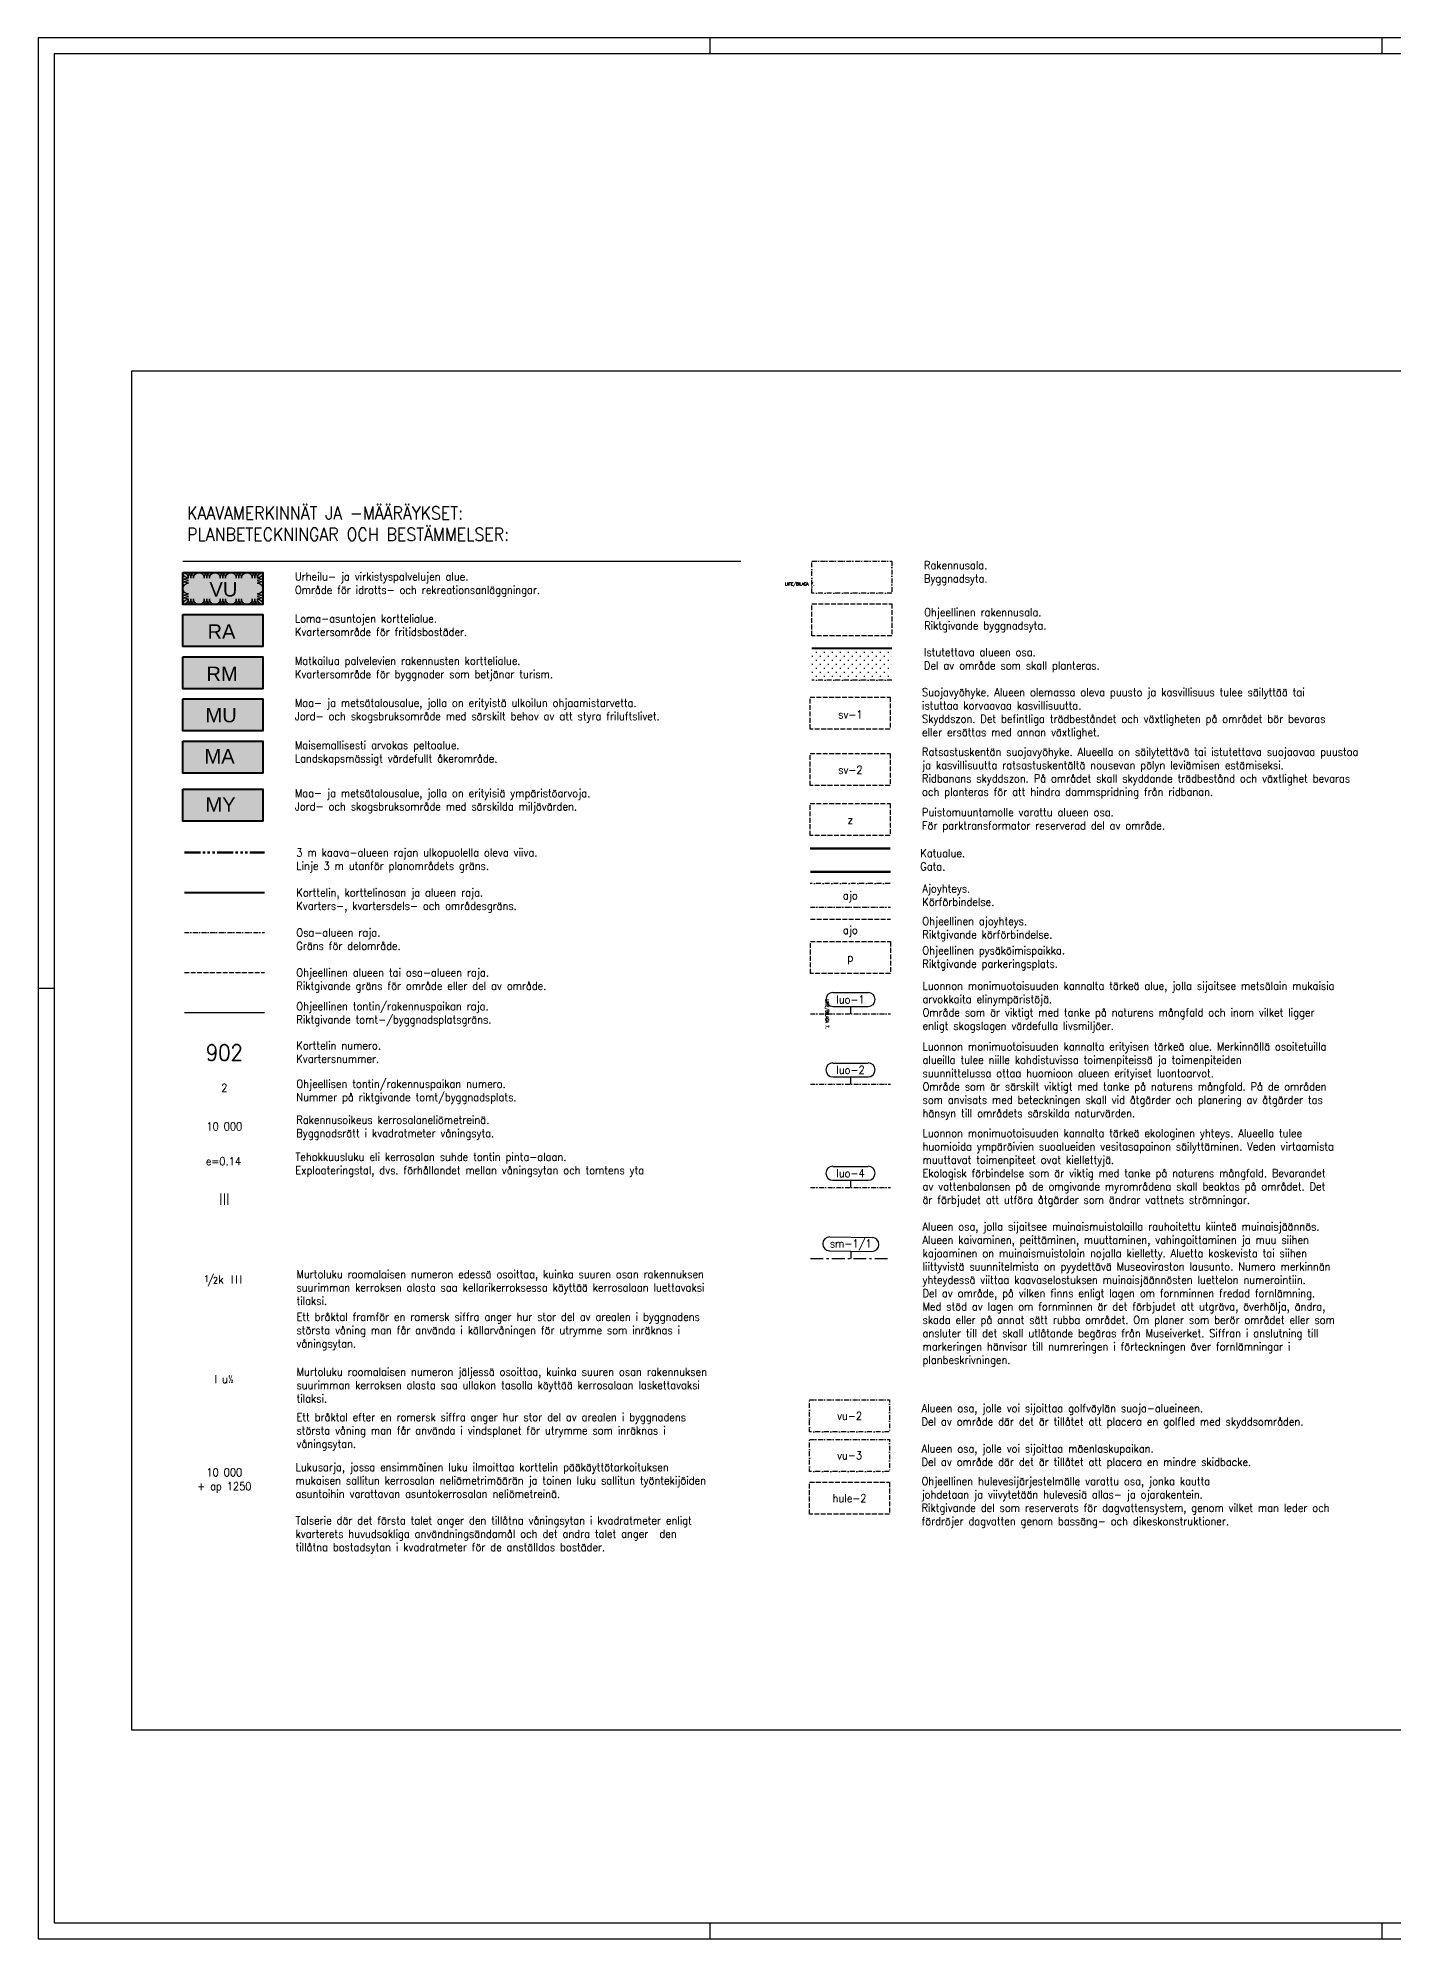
# Paper-space layout 'Merkinnät_A3' of a CAD drawing. Header units: metres. Extents: x -288 to 65229, y -1070 to 485.
# Drawn here: x -288 to 560, y -703 to 485 of the extents above; entities that cross this region are included whole.
import ezdxf
from ezdxf.enums import TextEntityAlignment as Align

# ---------------------------------------------------------------- set-up
doc = ezdxf.new("R2010")
doc.units = ezdxf.units.M
doc.header["$MEASUREMENT"] = 0
for name, pattern in [('AK_KAAVA-ALUE_3M', [20.5, 10, -1.5, 1.5, -1.5, 1.5, -1.5, 1.5, -1.5]), ('AK_OSA-ALUEENRAJA', [13.4, 8, -2, 1.4, -2]), ('AK_RAKENNUSALA', [5.4, 3, -1, 0.4, -1]), ('AK_RAKENNUSALA_OHJEELLINEN', [4, 3, -1])]:
    doc.linetypes.add(name, pattern=pattern)
for name, color, linetype, true_color in [('036_VU', 7, 'Continuous', 0x58a618), ('040_RA', 7, 'Continuous', 0xfcd450), ('041_RM', 7, 'Continuous', 0xfcd450), ('078_MA', 7, 'Continuous', 0xf5ec5a), ('079_MU', 7, 'Continuous', 0xa9dc92), ('080_MY', 7, 'Continuous', 0xa9dc92)]:
    doc.layers.add(name, color=color, linetype=linetype, true_color=true_color)
for name, color, linetype, lineweight in [('084_Kort_raja', 7, 'Continuous', 50), ('AK_KAAVA-ALUE_3M', 1, 'AK_KAAVA-ALUE_3M', 50), ('AK_KORTTELINRAJA', 250, 'Continuous', 40)]:
    doc.layers.add(name, color=color, linetype=linetype, lineweight=lineweight)
for name, color, linetype in [('AK_ISTUTETTAVA-ALUE', 7, 'Continuous'), ('AK_KAAVAMERKINTA', 250, 'Continuous'), ('AK_KERROSLUKU', 250, 'Continuous'), ('AK_KORTTELINNUMERO', 250, 'Continuous'), ('AK_MERKINTOJEN_SELITYS', 250, 'Continuous'), ('AK_OSA-ALUEEN_RAJA', 250, 'AK_RAKENNUSALA'), ('AK_OSA-ALUEENRAJA', 250, 'AK_OSA-ALUEENRAJA'), ('AK_PUISTO', 250, 'Continuous'), ('AK_RAKENNUSALA', 250, 'AK_RAKENNUSALA'), ('AK_RAKENNUSALA_OHJEELLINEN', 250, 'AK_RAKENNUSALA_OHJEELLINEN'), ('AK_TEHOKKUUS', 250, 'Continuous'), ('AK_TONTINNUMERO', 250, 'Continuous'), ('AK_TONTINRAJA', 250, 'Continuous'), ('ALUEPLIN_MA', 7, 'Continuous'), ('ALUEPLIN_MU', 7, 'Continuous'), ('ALUEPLIN_MY', 7, 'Continuous'), ('ALUEPLIN_RA', 7, 'Continuous'), ('ALUEPLIN_RM', 7, 'Continuous'), ('ALUEPLIN_VU', 7, 'Continuous'), ('raami', 7, 'Continuous'), ('täyttöMA', 7, 'Continuous'), ('täyttöMU', 7, 'Continuous'), ('täyttöR', 7, 'Continuous'), ('täyttöV', 7, 'Continuous')]:
    doc.layers.add(name, color=color, linetype=linetype)
doc.styles.add('a2000', font='arial.ttf')
doc.styles.add('ROMANS', font='ROMANS.shx', dxfattribs={"width": 0.9})

# ---------------------------------------------------------------- blocks, each defined once
blk = doc.blocks.new('kort_num')
at = {"layer": 'AK_KORTTELINNUMERO', "style": 'ROMANS', "width": 0.9}
blk.add_attdef('NUME', text='', height=10, dxfattribs=at).set_placement((-45.1, -9.3), align=Align.CENTER)
at = {"layer": 'AK_MERKINTOJEN_SELITYS', "insert": (0, 0), "char_height": 5, "attachment_point": 1, "style": 'ROMANS'}
blk.add_mtext('Korttelin numero.\\PKvartersnummer.', dxfattribs=at)
blk = doc.blocks.new('kerrosluku')
at = {"layer": 'AK_KERROSLUKU', "style": 'ROMANS', "width": 0.9}
blk.add_attdef('KERROSKORK', text='', height=7, dxfattribs=at).set_placement((2648491.6, 6686012.9), align=Align.CENTER)
blk = doc.blocks.new('rakoik')
at = {"layer": 'AK_MERKINTOJEN_SELITYS', "insert": (0, 0), "char_height": 5, "attachment_point": 1, "style": 'ROMANS'}
blk.add_mtext('Rakennusoikeus kerrosalaneliömetreinä.\\PByggnadsrätt i kvadratmeter våningsyta.', dxfattribs=at)
at = {"layer": 'AK_TEHOKKUUS', "style": 'ROMANS', "width": 0.9}
blk.add_attdef('KERROSALA', text='', height=5, dxfattribs=at).set_placement((-45.1, -8.4), align=Align.CENTER)
blk = doc.blocks.new('SFAKM_101')
at = {"layer": 'AK_KERROSLUKU', "style": 'ROMANS', "width": 0.9}
blk.add_attdef('MURTOLUKU+KORK', text='', height=2.5, dxfattribs=at).set_placement((17.46, -2.76), align=Align.CENTER)
at = {"layer": 'AK_MERKINTOJEN_SELITYS', "insert": (40.14, 9.17), "char_height": 2.5, "width": 140, "attachment_point": 1, "style": 'ROMANS'}
blk.add_mtext('Murtoluku roomalaisen numeron edessä osoittaa, kuinka suuren osan rakennuksen suurimman kerroksen alasta saa kellarikerroksessa käyttää kerrosalaan luettavaksi tilaksi.\\P{\\H0.2x;\\P}Ett bråktal framför en romersk siffra anger hur stor del av arealen i byggnadens största våning man får använda i källarvåningen för utrymme som inräknas i våningsytan.', dxfattribs=at)
blk = doc.blocks.new('SFAKM_102')
at = {"layer": 'AK_KERROSLUKU', "style": 'ROMANS', "width": 0.9}
blk.add_attdef('KORK+MURTOLUKU', text='', height=2.5, dxfattribs=at).set_placement((17.46, -2.76), align=Align.CENTER)
at = {"layer": 'AK_MERKINTOJEN_SELITYS', "insert": (40.15, 9.79), "char_height": 2.5, "width": 140, "attachment_point": 1, "style": 'ROMANS'}
blk.add_mtext('Murtoluku roomalaisen numeron jäljessä osoittaa, kuinka suuren osan rakennuksen suurimman kerroksen alasta saa ullakon tasolla käyttää kerrosalaan laskettavaksi tilaksi.\\P{\\H0.4x;\\P}Ett bråktal efter en romersk siffra anger hur stor del av arealen i byggnadens största våning man får använda i vindsplanet för utrymme som inräknas i våningsytan.', dxfattribs=at)
blk = doc.blocks.new('KERROSLUKU_45AB0')
at = {"layer": 'AK_KERROSLUKU', "style": 'ROMANS', "width": 0.9}
for s, height, p in [('1', 4, (-12.5, 1)), ('/', 5, (-10.4, 0)), ('2', 4, (-6.9, 0)), ('k', 5, (-3.5, 0)), ('I', 5, (4.3, 0)), ('I', 5, (7, 0)), ('I', 5, (9.8, 0))]:
    blk.add_text(s, height=height, dxfattribs=at).set_placement(p)
blk = doc.blocks.new('SFAKM_094A')
at = {"layer": 'AK_MERKINTOJEN_SELITYS', "insert": (40.02, 1.25), "char_height": 2.5, "attachment_point": 1, "style": 'ROMANS'}
blk.add_mtext('Ohjeellisen tontin/rakennuspaikan numero. \\PNummer på riktgivande tomt/byggnadsplats.', dxfattribs=at)
at = {"layer": 'AK_TONTINNUMERO', "style": 'ROMANS', "width": 0.9}
blk.add_attdef('NUME', text='', height=2.5, dxfattribs=at).set_placement((17.46, -2.76), align=Align.CENTER)
blk = doc.blocks.new('KT')
at = {"linetype": 'Continuous', "style": 'a2000', "width": 0.8, "flags": 1}
blk.add_attdef('ALA', (-0.68, -2.92), '', height=3, dxfattribs=at)
at = {"color": 0, "linetype": 'Continuous', "style": 'a2000'}
blk.add_attdef('KT', (-0.61, 0.03), '', height=6, dxfattribs=at)
blk = doc.blocks.new('KAAVALUE_luo-1_E926')
for p, q in [((-11, 13.2), (11, 13.2)), ((-11, 4.5), (11, 4.5)), ((0, 4.5), (0, 0))]:
    blk.add_line(p, q)
for centre, start, end in [((-11, 8.9), 90, 270), ((11, 8.9), 270, 90)]:
    blk.add_arc(centre, 4.37, start, end)
at = {"style": 'ROMANS', "width": 0.9}
blk.add_attdef('KAAVA_TUNNUS', text='', height=5, dxfattribs=at).set_placement((0, 8.9), align=Align.MIDDLE)
blk = doc.blocks.new('KAAVALUE_sm-11_AA90A')
for p, q in [((-13, 13.4), (13.4, 13)), ((-13.1, 4.7), (13.3, 4.3)), ((0.1, 4.5), (0, 0))]:
    blk.add_line(p, q)
for centre, start, end in [((-13.1, 9.1), 89.1318, 269.1318), ((13.3, 8.7), 269.1318, 89.1318)]:
    blk.add_arc(centre, 4.37, start, end)
at = {"style": 'ROMANS', "width": 0.9}
blk.add_attdef('KAAVA_TUNNUS', text='', height=5, dxfattribs=at).set_placement((0.1, 8.9), align=Align.MIDDLE)
blk = doc.blocks.new('2000A1')
at = {"linetype": 'Continuous'}
for p, q in [((420, 1178), (420, 1188)), ((840, 1178), (840, 1188)), ((10, 594), (0, 594)), ((420, 0), (420, 10)), ((840, 0), (840, 10))]:
    blk.add_line(p, q, dxfattribs=at)
for points in [[(0, 0), (1680, 0), (1680, 1188), (0, 1188)], [(10, 10), (1670, 10), (1670, 1178), (10, 1178)]]:
    blk.add_lwpolyline(points, close=True, dxfattribs=at)

psp = doc.layouts.new('Merkinnät_A3')

# ---------------------------------------------------------------- hatches: boundary and pattern name
at = {"layer": 'AK_ISTUTETTAVA-ALUE'}
h = psp.add_hatch(dxfattribs=at)
h.set_pattern_fill('CROSS2', color=256, scale=10, style=0)
h.set_pattern_definition([(0, (186.091, 133.8578), (2.5, 2.5), [0.5, -4.5]), (90, (186.341, 133.6078), (-2.5, 2.5), [0.5, -4.5])])
h.paths.add_polyline_path([(196.1, 103.9), (196.1, 83.9), (246.1, 83.9), (246.1, 103.9)])
at = {"layer": 'täyttöMA', "true_color": 0xf5ec5a}
h = psp.add_hatch(color=41, dxfattribs=at)
h.dxf.hatch_style = 2
h.paths.add_polyline_path([(-197, 45.8), (-147, 45.8), (-147, 25.8), (-197, 25.8)])
at = {"layer": 'täyttöMU', "true_color": 0xa9dc92}
h = psp.add_hatch(color=81, dxfattribs=at)
h.dxf.hatch_style = 2
h.paths.add_polyline_path([(-197, 72.2), (-147, 72.2), (-147, 52.2), (-197, 52.2)])
h = psp.add_hatch(color=81, dxfattribs=at)
h.dxf.hatch_style = 2
h.paths.add_polyline_path([(-197, 15.8), (-147, 15.8), (-147, -4.2), (-197, -4.2)])
at = {"layer": 'täyttöR', "true_color": 0xfcd450}
h = psp.add_hatch(color=41, dxfattribs=at)
h.dxf.hatch_style = 2
h.paths.add_polyline_path([(-197, 124.8), (-147, 124.8), (-147, 104.8), (-197, 104.8)])
h = psp.add_hatch(color=41, dxfattribs=at)
h.dxf.hatch_style = 2
h.paths.add_polyline_path([(-197, 98.5), (-147, 98.5), (-147, 78.5), (-197, 78.5)])
at = {"layer": 'täyttöV', "true_color": 0x58a618}
h = psp.add_hatch(color=74, dxfattribs=at)
h.dxf.hatch_style = 2
h.paths.add_polyline_path([(-197, 151.1), (-147, 151.1), (-147, 131.1), (-197, 131.1)])

# ---------------------------------------------------------------- linework, layer by layer
at = {"layer": '084_Kort_raja'}
for points in [[(195, -21.3), (245, -21.3)], [(195.1, -36), (245.1, -36)]]:
    psp.add_lwpolyline(points, dxfattribs=at)
at = {"layer": 'AK_KAAVA-ALUE_3M'}
psp.add_lwpolyline([(-196.1, -23.9), (-146.1, -23.9)], dxfattribs=at)
at = {"layer": 'AK_KORTTELINRAJA'}
psp.add_line((196.1, 103.9), (246.1, 103.9), dxfattribs=at)
for points in [[(-197, 151.1), (-147, 151.1), (-147, 131.1), (-197, 131.1)], [(-197, 98.5), (-147, 98.5), (-147, 78.5), (-197, 78.5)], [(-197, 45.8), (-147, 45.8), (-147, 25.8), (-197, 25.8)], [(-197, 15.8), (-147, 15.8), (-147, -4.2), (-197, -4.2)]]:
    psp.add_lwpolyline(points, close=True, dxfattribs=at)
at = {"layer": 'AK_KORTTELINRAJA', "color": 7, "lineweight": 40}
for points in [[(-197, 124.8), (-147, 124.8), (-147, 104.8), (-197, 104.8)], [(-197, 72.2), (-147, 72.2), (-147, 52.2), (-197, 52.2)]]:
    psp.add_lwpolyline(points, close=True, dxfattribs=at)
at = {"layer": 'AK_KORTTELINRAJA', "flags": 128}
psp.add_lwpolyline([(-196.1, -48.9), (-146.1, -48.9)], dxfattribs=at)
at = {"layer": 'AK_MERKINTOJEN_SELITYS'}
psp.add_lwpolyline([(-197.1, 158.2), (151.6, 158.2)], dxfattribs=at)
at = {"layer": 'AK_OSA-ALUEEN_RAJA', "color": 7, "flags": 128}
for points in [[(194.6, -365.9), (244.6, -365.9), (244.6, -385.9), (194.6, -385.9), (194.6, -365.9)], [(194.6, -390.6), (244.6, -390.6), (244.6, -410.6), (194.6, -410.6), (194.6, -390.6)]]:
    psp.add_lwpolyline(points, dxfattribs=at)
at = {"layer": 'AK_OSA-ALUEENRAJA'}
psp.add_lwpolyline([(195.2, -277.5), (245.2, -277.5)], dxfattribs=at)
at = {"layer": 'AK_PUISTO'}
for points in [[(-197, 151.1, -0.409828), (-193.7, 147.6), (-192.9, 151.1), (-192, 147.6), (-191.2, 151.1), (-190.4, 147.6, -0.409828), (-187, 151.1, -0.409828)], [(-197, 141.1, -0.409828), (-193.5, 144.5), (-197, 145.3), (-193.5, 146.1), (-197, 147), (-193.5, 147.8, -0.409828), (-197, 151.1, -0.409828)], [(-187, 151.1, -0.409828), (-183.7, 147.6), (-182.9, 151.1), (-182, 147.6), (-181.2, 151.1), (-180.4, 147.6, -0.409828), (-177, 151.1, -0.409828)], [(-177, 151.1, -0.409828), (-173.7, 147.6), (-172.9, 151.1), (-172, 147.6), (-171.2, 151.1), (-170.4, 147.6, -0.409828), (-167, 151.1, -0.409828)], [(-167, 151.1, -0.409828), (-163.7, 147.6), (-162.9, 151.1), (-162, 147.6), (-161.2, 151.1), (-160.4, 147.6, -0.409828), (-157, 151.1, -0.409828)], [(-157, 151.1, -0.409828), (-153.7, 147.6), (-152.9, 151.1), (-152, 147.6), (-151.2, 151.1), (-150.4, 147.6, -0.409828), (-147, 151.1, -0.409828)], [(-147, 151.1, -0.409828), (-150.5, 147.8), (-147, 147), (-150.5, 146.1), (-147, 145.3), (-150.5, 144.5, -0.409828), (-147, 141.1, -0.409828)], [(-197, 131.1, -0.409828), (-193.5, 134.5), (-197, 135.3), (-193.5, 136.1), (-197, 137), (-193.5, 137.8, -0.409828), (-197, 141.1, -0.409828)], [(-187, 131.1, -0.409828), (-190.4, 134.6), (-191.2, 131.1), (-192, 134.6), (-192.9, 131.1), (-193.7, 134.6, -0.409828), (-197, 131.1, -0.409828)], [(-177, 131.1, -0.409828), (-180.4, 134.6), (-181.2, 131.1), (-182, 134.6), (-182.9, 131.1), (-183.7, 134.6, -0.409828), (-187, 131.1, -0.409828)], [(-167, 131.1, -0.409828), (-170.4, 134.6), (-171.2, 131.1), (-172, 134.6), (-172.9, 131.1), (-173.7, 134.6, -0.409828), (-177, 131.1, -0.409828)], [(-157, 131.1, -0.409828), (-160.4, 134.6), (-161.2, 131.1), (-162, 134.6), (-162.9, 131.1), (-163.7, 134.6, -0.409828), (-167, 131.1, -0.409828)], [(-147, 131.1, -0.409828), (-150.4, 134.6), (-151.2, 131.1), (-152, 134.6), (-152.9, 131.1), (-153.7, 134.6, -0.409828), (-157, 131.1, -0.409828)], [(-147, 141.1, -0.409828), (-150.5, 137.8), (-147, 137), (-150.5, 136.1), (-147, 135.3), (-150.5, 134.5, -0.409828), (-147, 131.1, -0.409828)]]:
    psp.add_lwpolyline(points, format="xyb", dxfattribs=at)
at = {"layer": 'AK_RAKENNUSALA'}
for p, q in [((246.1, 83.9), (196.1, 83.9)), ((244.9, -43.2), (194.9, -43.2)), ((195.1, -57.9), (245.1, -57.9)), ((195.2, -124.6), (245.2, -124.6))]:
    psp.add_line(p, q, dxfattribs=at)
for points in [[(196.1, 158.2), (246.1, 158.2), (246.1, 138.2), (196.1, 138.2), (196.1, 158.2)], [(195.2, -168.6), (245.2, -168.6)], [(195.2, -233.2), (245.2, -233.2)]]:
    psp.add_lwpolyline(points, dxfattribs=at)
at = {"layer": 'AK_RAKENNUSALA', "flags": 128}
psp.add_lwpolyline([(-196.1, -73.9), (-146.1, -73.9)], dxfattribs=at)
at = {"layer": 'AK_RAKENNUSALA_OHJEELLINEN'}
for p, q in [((195.1, -65.5), (245.1, -65.5)), ((195.1, -79.5), (245.1, -79.5))]:
    psp.add_line(p, q, dxfattribs=at)
for points in [[(196.1, 131.6), (246.1, 131.6), (246.1, 111.6), (196.1, 111.6), (196.1, 131.6)], [(194.9, 73.3), (244.9, 73.3), (244.9, 53.3), (194.9, 53.3), (194.9, 73.3)], [(194.9, 38), (244.9, 38), (244.9, 18), (194.9, 18), (194.9, 38)], [(194.9, 6.8), (244.9, 6.8), (244.9, -13.2), (194.9, -13.2), (194.9, 6.8)], [(195.1, -79.5), (245.1, -79.5), (245.1, -99.5), (195.1, -99.5), (195.1, -79.5)], [(194.6, -417.4), (244.6, -417.4), (244.6, -437.4), (194.6, -437.4), (194.6, -417.4)]]:
    psp.add_lwpolyline(points, dxfattribs=at)
at = {"layer": 'AK_RAKENNUSALA_OHJEELLINEN', "flags": 128}
psp.add_lwpolyline([(-196.1, -98.9), (-146.1, -98.9)], dxfattribs=at)
at = {"layer": 'AK_TONTINRAJA', "flags": 128}
psp.add_lwpolyline([(-196.1, -123.9), (-146.1, -123.9)], dxfattribs=at)
at = {"layer": 'ALUEPLIN_MA', "lineweight": 40}
psp.add_lwpolyline([(-197, 45.8), (-147, 45.8), (-147, 25.8), (-197, 25.8)], close=True, dxfattribs=at)
at = {"layer": 'ALUEPLIN_MU'}
psp.add_lwpolyline([(-197, 72.2), (-147, 72.2), (-147, 52.2), (-197, 52.2)], close=True, dxfattribs=at)
at = {"layer": 'ALUEPLIN_MY', "lineweight": 40}
psp.add_lwpolyline([(-197, 15.8), (-147, 15.8), (-147, -4.2), (-197, -4.2)], close=True, dxfattribs=at)
at = {"layer": 'ALUEPLIN_RA'}
psp.add_lwpolyline([(-197, 124.8), (-147, 124.8), (-147, 104.8), (-197, 104.8)], close=True, dxfattribs=at)
at = {"layer": 'ALUEPLIN_RM', "lineweight": 40}
psp.add_lwpolyline([(-197, 98.5), (-147, 98.5), (-147, 78.5), (-197, 78.5)], close=True, dxfattribs=at)
at = {"layer": 'ALUEPLIN_VU', "lineweight": 40}
psp.add_lwpolyline([(-197, 151.1), (-147, 151.1), (-147, 131.1), (-197, 131.1)], close=True, dxfattribs=at)
at = {"layer": 'raami'}
psp.add_lwpolyline([(-229, 277.2), (1320.9, 277.2), (1320.9, -572.3), (-229, -572.3)], close=True, dxfattribs=at)

# ---------------------------------------------------------------- block references
at = {"layer": '036_VU', "color": 7, "xscale": 1.5, "yscale": 1.5, "zscale": 1.5}
psp.add_blockref('KT', (-179.5, 136.1), dxfattribs=at).add_auto_attribs({'KT': 'VU'})
at = {"layer": '040_RA', "color": 7, "xscale": 1.5, "yscale": 1.5, "zscale": 1.5}
psp.add_blockref('KT', (-180.7, 109.7), dxfattribs=at).add_auto_attribs({'KT': 'RA'})
at = {"layer": '041_RM', "color": 7, "xscale": 1.5, "yscale": 1.5, "zscale": 1.5}
psp.add_blockref('KT', (-181.4, 83.3), dxfattribs=at).add_auto_attribs({'KT': 'RM'})
at = {"layer": '078_MA', "color": 7, "xscale": 1.5, "yscale": 1.5, "zscale": 1.5}
psp.add_blockref('KT', (-182.6, 31.7), dxfattribs=at).add_auto_attribs({'KT': 'MA'})
at = {"layer": '079_MU', "color": 7, "xscale": 1.5, "yscale": 1.5, "zscale": 1.5}
psp.add_blockref('KT', (-182, 57.5), dxfattribs=at).add_auto_attribs({'KT': 'MU'})
at = {"layer": '080_MY', "color": 7, "xscale": 1.5, "yscale": 1.5, "zscale": 1.5}
psp.add_blockref('KT', (-182, 1.6), dxfattribs=at).add_auto_attribs({'KT': 'MY'})
at = {"layer": 'AK_KAAVAMERKINTA'}
for p, values in [((220.2, -124.6), {'KAAVA_TUNNUS': 'luo-1'}), ((220.2, -168.6), {'KAAVA_TUNNUS': 'luo-2'}), ((220.2, -233.2), {'KAAVA_TUNNUS': 'luo-4'})]:
    psp.add_blockref('KAAVALUE_luo-1_E926', p, dxfattribs=at).add_auto_attribs(values)
ref = psp.add_blockref('KAAVALUE_sm-11_AA90A', (220.3, -277.5), dxfattribs=at)
ref.add_attrib('KAAVA_TUNNUS', 'sm-1/1', dxfattribs={"layer": '0', "height": 5, "style": 'ROMANS', "width": 0.9}).set_placement((220.3, -268.6), align=Align.MIDDLE)
at = {"layer": 'AK_KERROSLUKU'}
psp.add_blockref('KERROSLUKU_45AB0', (-171.3, -293.2), dxfattribs=at)
at = {"layer": 'AK_MERKINTOJEN_SELITYS'}
ref = psp.add_blockref('kort_num', (-126.1, -141.9), dxfattribs=at)
ref.add_attrib('NUME', '902', dxfattribs={"layer": 'AK_KORTTELINNUMERO', "height": 10, "style": 'ROMANS', "width": 0.9}).set_placement((-171.1, -153.9), align=Align.CENTER)
ref = psp.add_blockref('SFAKM_094A', (-206.1, -168.4), dxfattribs=dict(at, xscale=2, yscale=2, zscale=2))
ref.add_attrib('NUME', '2', dxfattribs={"layer": 'AK_TONTINNUMERO', "height": 5, "style": 'ROMANS', "width": 0.9}).set_placement((-171.1, -173.4), align=Align.CENTER)
ref = psp.add_blockref('rakoik', (-126.1, -188.4), dxfattribs=at)
ref.add_attrib('KERROSALA', '10 000', dxfattribs={"layer": 'AK_TEHOKKUUS', "height": 5, "style": 'ROMANS', "width": 0.9}).set_placement((-171.1, -197.5), align=Align.CENTER)
ref = psp.add_blockref('kerrosluku', (-2583559.2, -6687056.4), dxfattribs=at)
ref.add_attrib('KERROSKORK', 'III', dxfattribs={"layer": 'AK_KERROSLUKU', "height": 7, "style": 'ROMANS', "width": 0.9}).set_placement((-171.1, -244), align=Align.CENTER)
at = {"layer": 'AK_MERKINTOJEN_SELITYS', "xscale": 2, "yscale": 2, "zscale": 2}
for name, p in [('SFAKM_101', (-206.3, -303.2)), ('SFAKM_102', (-206.3, -365.4))]:
    psp.add_blockref(name, p, dxfattribs=at)
at = {"layer": 'raami'}
psp.add_blockref('2000A1', (-287.5, -702.8), dxfattribs=at)

# ---------------------------------------------------------------- texts
at = {"layer": 'AK_KAAVAMERKINTA', "style": 'ROMANS', "width": 0.9}
for s, p in [('sv-1', (220.1, 62.4)), ('sv-2', (220.1, 27.8)), ('z', (220.1, -3.4)), ('ajo', (220.1, -51.4)), ('ajo', (220.1, -73))]:
    psp.add_text(s, height=5, dxfattribs=at).set_placement(p, align=Align.MIDDLE)
for s, p in [('p', (220.1, -92)), ('vu-2', (219.6, -378.4)), ('vu-3', (219.6, -403.1)), ('hule-2', (219.6, -429.9))]:
    psp.add_text(s, height=5, dxfattribs=at).set_placement(p, align=Align.CENTER)
at = {"layer": 'AK_KERROSLUKU', "style": 'ROMANS', "width": 0.9}
psp.add_text('I u½', height=5, dxfattribs=at).set_placement((-171.3, -355.4), align=Align.CENTER)
at = {"layer": 'AK_MERKINTOJEN_SELITYS', "attachment_point": 1, "style": 'ROMANS'}
for s, width, heights, insert, char_height in [('{\\H0.53332x;KAAVAMERKINNÄT JA -MÄÄRÄYKSET:\\PPLANBETECKNINGAR OCH BESTÄMMELSER:}', 345.37, [236], (-194.4, 192.3), 15), ('LIITE/BILAGA 7.', 25.291, [3.67], (179.2, 145), 2)]:
    psp.add_mtext_dynamic_manual_height_columns(s, width=width, gutter_width=25, heights=heights, dxfattribs=dict(at, insert=insert, char_height=char_height))
at = {"layer": 'AK_MERKINTOJEN_SELITYS', "char_height": 5, "attachment_point": 1, "style": 'ROMANS'}
for s, insert in [('Rakennusala.\\PByggnadsyta.', (266.1, 158.2)), ('Urheilu- ja virkistyspalvelujen alue.\\POmråde för idrotts- och rekreationsanläggningar.', (-127, 151.1)), ('Loma-asuntojen korttelialue.\\PKvartersområde för fritidsbostäder.', (-127, 124.8)), ('Ohjeellinen rakennusala.\\PRiktgivande byggnadsyta.', (266.2, 128.8)), ('Matkailua palvelevien rakennusten korttelialue.\\PKvartersområde för byggnader som betjänar turism.', (-127, 98.5)), ('Istutettava alueen osa.\\PDel av område som skall planteras.', (266.1, 103.9)), ('Maisemallisesti arvokas peltoalue.\\PLandskapsmässigt värdefullt åkerområde.', (-127, 45.8)), ('Maa- ja metsätalousalue, jolla on erityisiä ympäristöarvoja.\\PJord- och skogsbruksområde med särskilda miljövärden.', (-127, 15.8)), ('3 m kaava-alueen rajan ulkopuolella oleva viiva.\\PLinje 3 m utanför planområdets gräns.', (-126.1, -21.4)), ('Korttelin, korttelinosan ja alueen raja.\\PKvarters-, kvartersdels- och områdesgräns.', (-126.1, -46.4)), ('Ajoyhteys.\\PKörförbindelse.', (265.1, -43.9)), ('Osa-alueen raja.\\PGräns för delområde.', (-126.1, -71.4)), ('Ohjeellinen ajoyhteys.\\PRiktgivande körförbindelse.', (265.1, -64.2)), ('Ohjeellinen pysäköimispaikka.\\PRiktgivande parkeringsplats.', (265.1, -82.5)), ('Ohjeellinen alueen tai osa-alueen raja.\\PRiktgivande gräns för område eller del av område.', (-126.1, -96.4)), ('Ohjeellinen tontin/rakennuspaikan raja. \\PRiktgivande tomt-/byggnadsplatsgräns.', (-126.1, -117.4)), ('Tehokkuusluku eli kerrosalan suhde tontin pinta-alaan.\\PExploateringstal, dvs. förhållandet mellan våningsytan och tomtens yta', (-126.7, -211.6)), ('Alueen osa, jolle voi sijoittaa golfväylän suoja-alueineen.\\PDel av område där det är tillåtet att placera en golfled med skyddsområden.', (264.6, -368.7)), ('Alueen osa, jolle voi sijoittaa mäenlaskupaikan.\\PDel av område där det är tillåtet att placera en mindre skidbacke.', (264.6, -393.9))]:
    psp.add_mtext(s, dxfattribs=dict(at, insert=insert))
for s, insert, width in [('Maa- ja metsätalousalue, jolla on erityistä ulkoilun ohjaamistarvetta.\\PJord- och skogsbruksområde med särskilt behov av att styra friluftslivet.', (-127, 72.2), 280), ('Suojavyöhyke. Alueen olemassa oleva puusto ja kasvillisuus tulee säilyttää tai istuttaa korvaavaa kasvillisuutta.\\PSkyddszon. Det befintliga trädbeståndet och växtligheten på området bör bevaras eller ersättas med annan växtlighet.', (264.9, 78.8), 280), ('Ratsastuskentän suojavyöhyke. Alueella on säilytettävä tai istutettava suojaavaa puustoa ja kasvillisuutta ratsastuskentältä nousevan pölyn leviämisen estämiseksi.\\PRidbanans skyddszon. På området skall skyddande trädbestånd och växtlighet bevaras och planteras för att hindra dammspridning från ridbanan.', (264.9, 41.6), 300), ('Puistomuuntamolle varattu alueen osa.\\PFör parktransformator reserverad del av område.', (264.9, 3.8), 300), ('Katualue.\\PGata.', (263.8, -21.7), 300), ('Luonnon monimuotoisuuden kannalta tärkeä alue, jolla sijaitsee metsälain mukaisia arvokkaita elinympäristöjä.\\POmråde som är viktigt med tanke på naturens mångfald och inom vilket ligger enligt skogslagen värdefulla livsmiljöer.', (265.2, -104.6), 280), ('Luonnon monimuotoisuuden kannalta erityisen tärkeä alue. Merkinnällä osoitetuilla alueilla tulee niille kohdistuvissa toimenpiteissä ja toimenpiteiden\\Psuunnittelussa ottaa huomioon alueen erityiset luontoarvot.\\POmråde som är särskilt viktigt med tanke på naturens mångfald. På de områden som anvisats med beteckningen skall vid åtgärder och planering av åtgärder tas hänsyn till områdets särskilda naturvärden.', (265.2, -142.6), 280), ('Luonnon monimuotoisuuden kannalta tärkeä ekologinen yhteys. Alueella tulee huomioida ympäröivien suoalueiden vesitasapainon säilyttäminen. Veden virtaamista muuttavat toimenpiteet ovat kiellettyjä.{\\C2;\\P}Ekologisk förbindelse som är viktig med tanke på naturens mångfald. Bevarandet av vattenbalansen på de omgivande myrområdena skall beaktas på området. Det är förbjudet att utföra åtgärder som ändrar vattnets strömningar.', (265.2, -196.7), 280), ('Alueen osa, jolla sijaitsee muinaismuistolailla rauhoitettu kiinteä muinaisjäännös. Alueen kaivaminen, peittäminen, muuttaminen, vahingoittaminen ja muu siihen kajoaminen on muinaismuistolain nojalla kielletty. Aluetta koskevista tai siihen liittyvistä suunnitelmista on pyydettävä Museoviraston lausunto. Numero merkinnän yhteydessä viittaa kaavaselostuksen muinaisjäännösten luettelon numerointiin.\\PDel av område, på vilken finns enligt lagen om fornminnen fredad fornlämning. {\\C2;\\P}Med stöd av lagen om fornminnen är det förbjudet att utgräva, överhölja, ändra, skada eller på annat sätt rubba området. Om planer som berör området eller som ansluter till det skall utlåtande begäras från Museiverket. Siffran i anslutning till markeringen hänvisar till numreringen i förteckningen över fornlämningar i planbeskrivningen.', (265.2, -255.1), 280), ('Lukusarja, jossa ensimmäinen luku ilmoittaa korttelin pääkäyttötarkoituksen mukaisen sallitun kerrosalan neliömetrimäärän ja toinen luku sallitun työntekijöiden asuntoihin varattavan asuntokerrosalan neliömetreinä.\\P\\PTalserie där det första talet anger den tillåtna våningsytan i kvadratmeter enligt kvarterets huvudsakliga användningsändamål och det andra talet anger {\\H1.25x; }den tillåtna bostadsytan i kvadratmeter för de anställdas bostäder.{\\H1.1667x; }', (-126.6, -405.4), 278.015), ('Ohjeellinen hulevesijärjestelmälle varattu osa, jonka kautta ^Jjohdetaan ja viivytetään hulevesiä allas- ja ojarakentein.\\PRiktgivande del som reserverats för dagvattensystem, genom vilket man leder och fördröjer dagvatten genom bassäng- och dikeskonstruktioner.', (264.6, -414.2), 280)]:
    psp.add_mtext(s, dxfattribs=dict(at, insert=insert, width=width))
at = {"layer": 'AK_MERKINTOJEN_SELITYS', "insert": (206.6, -115.5), "char_height": 2, "attachment_point": 1, "rotation": 270, "style": 'ROMANS'}
psp.add_mtext_dynamic_manual_height_columns('LIITE/BILAGA 7.', width=25.291, gutter_width=25, heights=[3.67], dxfattribs=at)
at = {"layer": 'AK_TEHOKKUUS', "style": 'ROMANS', "width": 0.9}
for s, p in [('10 000', (-171.1, -413.7, -25)), ('+ ap 1250', (-171.1, -422.4, -25))]:
    psp.add_text(s, height=5, dxfattribs=at).set_placement(p, align=Align.CENTER)
psp.add_attdef('e=0.14', text='', height=5, dxfattribs=at).set_placement((-171.7, -219.3), align=Align.CENTER)

doc.saveas('drawing.dxf')
